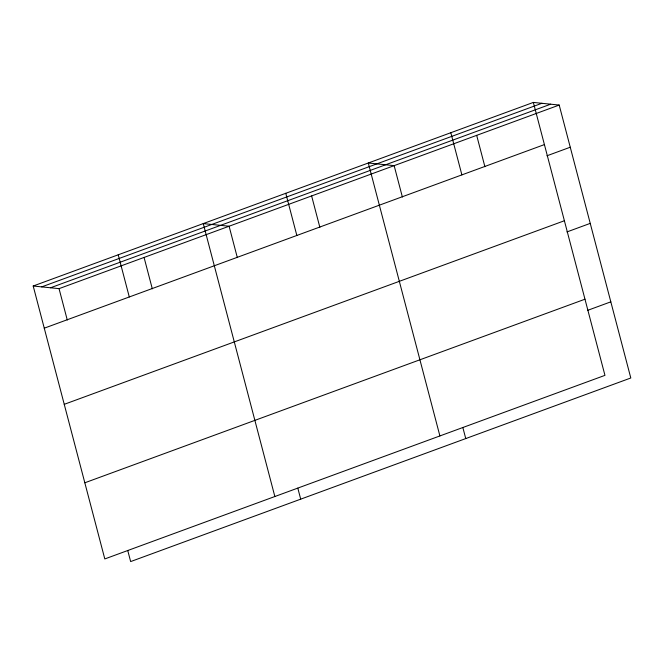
<?xml version="1.0" encoding="UTF-8"?>
<svg xmlns="http://www.w3.org/2000/svg" width="664" height="664" viewBox="0 0 664 664"><rect width="100%" height="100%" fill="white"/><g stroke="black" fill="none" stroke-linecap="round" stroke-linejoin="round"><path stroke-width="1" d="M533.35 102.422L604.954 375.351L104.804 558.939L33.2 286.01L533.35 102.422L559.196 105.061L630.8 377.99L130.65 561.578L127.762 550.556M41.732 286.881L541.882 103.293M50.522 287.778L550.672 104.19M33.2 286.01L59.046 288.649L559.196 105.061M44.264 328.182L544.414 144.594M546.962 155.783L570.26 147.225M64.242 404.326L564.392 220.747M566.94 231.935L590.238 223.378M84.826 482.786L584.976 299.207M587.524 310.395L610.822 301.838M476.677 135.348L484.903 166.73M450.823 132.717L461.887 174.881M402.384 197.025L394.15 165.643L368.296 163.004L439.9 435.941M462.858 427.55L465.754 438.572M311.623 195.938L319.857 227.32M285.777 193.299L296.841 235.471M237.33 257.607L229.097 226.225L203.25 223.594L274.854 496.523M297.812 488.131L300.701 499.154M144.071 257.433L152.305 288.815M118.225 254.802L129.289 296.966M59.046 288.649L67.28 320.031"/></g></svg>
